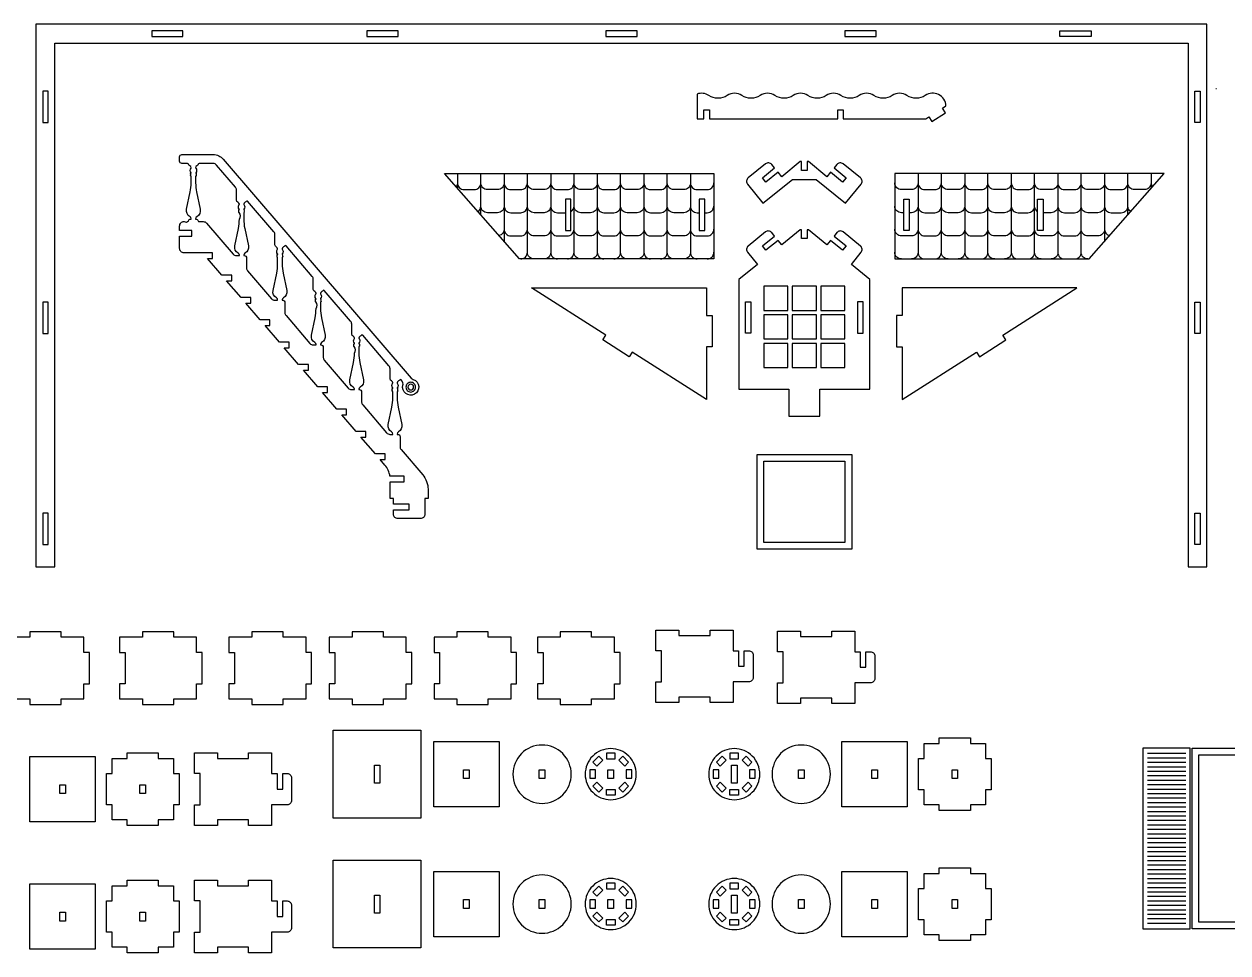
# Model space of a CAD drawing. Extents: x 9461 to 9920, y 969 to 1221.
# Drawn here: x 9580.5 to 9688.3, y 969.5 to 1052.7 of the extents above; entities that cross this region are included whole.
import ezdxf

# ---------------------------------------------------------------- set-up
doc = ezdxf.new("R2010")
doc.units = 0
doc.header["$MEASUREMENT"] = 0
doc.layers.add('LAYER_1', color=18, linetype='CONTINUOUS')

msp = doc.modelspace()

# ---------------------------------------------------------------- linework, layer by layer
at = {"layer": 'LAYER_1'}
for points in [[(9686.45, 1052.66), (9581.55, 1052.66), (9581.55, 1004.06), (9583.25, 1004.06), (9583.25, 1050.96), (9684.75, 1050.96), (9684.75, 1004.06), (9686.45, 1004.06)], [(9591.92, 1051.56), (9594.72, 1051.56), (9594.72, 1052.06), (9591.92, 1052.06)], [(9611.2, 1051.56), (9614, 1051.56), (9614, 1052.06), (9611.2, 1052.06)], [(9632.6, 1051.56), (9635.4, 1051.56), (9635.4, 1052.06), (9632.6, 1052.06)], [(9654, 1051.56), (9656.8, 1051.56), (9656.8, 1052.06), (9654, 1052.06)], [(9676.07, 1051.56), (9673.27, 1051.56), (9673.27, 1052.06), (9676.07, 1052.06)], [(9582.65, 1043.86), (9582.65, 1046.66), (9582.15, 1046.66), (9582.15, 1043.86)], [(9685.35, 1043.86), (9685.35, 1046.66), (9685.85, 1046.66), (9685.85, 1043.86)], [(9624.85, 1031.63), (9618.16, 1039.27), (9642.27, 1039.27), (9642.27, 1031.63)], [(9675.91, 1031.63), (9682.6, 1039.27), (9658.48, 1039.27), (9658.48, 1031.63)], [(9629.47, 1036.98), (9628.97, 1036.98), (9628.97, 1034.18), (9629.47, 1034.18)], [(9641.47, 1036.98), (9640.97, 1036.98), (9640.97, 1034.18), (9641.47, 1034.18)], [(9659.28, 1036.98), (9659.78, 1036.98), (9659.78, 1034.18), (9659.28, 1034.18)], [(9671.28, 1036.98), (9671.78, 1036.98), (9671.78, 1034.18), (9671.28, 1034.18)], [(9642.12, 1023.76), (9641.62, 1023.76), (9641.62, 1019.05), (9634.97, 1023.29), (9634.7, 1022.87), (9632.34, 1024.38), (9632.61, 1024.8), (9625.95, 1029.04), (9641.62, 1029.04), (9641.62, 1026.56), (9642.12, 1026.56)], [(9646.74, 1027.03), (9648.9, 1027.03), (9648.9, 1029.19), (9646.74, 1029.19)], [(9649.3, 1027.03), (9651.46, 1027.03), (9651.46, 1029.19), (9649.3, 1029.19)], [(9651.86, 1027.03), (9654.02, 1027.03), (9654.02, 1029.19), (9651.86, 1029.19)], [(9658.64, 1023.76), (9659.14, 1023.76), (9659.14, 1019.05), (9665.79, 1023.29), (9666.06, 1022.87), (9668.42, 1024.38), (9668.15, 1024.8), (9674.8, 1029.04), (9659.14, 1029.04), (9659.14, 1026.56), (9658.64, 1026.56)], [(9582.65, 1024.96), (9582.65, 1027.76), (9582.15, 1027.76), (9582.15, 1024.96)], [(9645.1, 1027.79), (9645.6, 1027.79), (9645.6, 1024.99), (9645.1, 1024.99)], [(9655.65, 1027.79), (9655.15, 1027.79), (9655.15, 1024.99), (9655.65, 1024.99)], [(9685.35, 1024.96), (9685.35, 1027.76), (9685.85, 1027.76), (9685.85, 1024.96)], [(9646.74, 1024.47), (9648.9, 1024.47), (9648.9, 1026.63), (9646.74, 1026.63)], [(9649.3, 1024.47), (9651.46, 1024.47), (9651.46, 1026.63), (9649.3, 1026.63)], [(9651.86, 1024.47), (9654.02, 1024.47), (9654.02, 1026.63), (9651.86, 1026.63)], [(9646.74, 1021.91), (9648.9, 1021.91), (9648.9, 1024.07), (9646.74, 1024.07)], [(9649.3, 1021.91), (9651.46, 1021.91), (9651.46, 1024.07), (9649.3, 1024.07)], [(9651.86, 1021.91), (9654.02, 1021.91), (9654.02, 1024.07), (9651.86, 1024.07)], [(9646.14, 1014.13), (9654.62, 1014.13), (9654.62, 1005.65), (9646.14, 1005.65)], [(9646.74, 1013.53), (9654.02, 1013.53), (9654.02, 1006.25), (9646.74, 1006.25)], [(9582.65, 1006.06), (9582.65, 1008.86), (9582.15, 1008.86), (9582.15, 1006.06)], [(9685.35, 1006.06), (9685.35, 1008.86), (9685.85, 1008.86), (9685.85, 1006.06)], [(9578.95, 996.4), (9579.45, 996.4), (9579.45, 993.6), (9578.95, 993.6), (9578.95, 992.25), (9581, 992.25), (9581, 991.75), (9583.8, 991.75), (9583.8, 992.25), (9585.85, 992.25), (9585.85, 993.6), (9586.35, 993.6), (9586.35, 996.4), (9585.85, 996.4), (9585.85, 997.76), (9583.8, 997.76), (9583.8, 998.26), (9581, 998.26), (9581, 997.76), (9578.95, 997.76)], [(9589.04, 996.4), (9589.54, 996.4), (9589.54, 993.6), (9589.04, 993.6), (9589.04, 992.25), (9591.09, 992.25), (9591.09, 991.75), (9593.89, 991.75), (9593.89, 992.25), (9595.94, 992.25), (9595.94, 993.6), (9596.44, 993.6), (9596.44, 996.4), (9595.94, 996.4), (9595.94, 997.76), (9593.89, 997.76), (9593.89, 998.26), (9591.09, 998.26), (9591.09, 997.76), (9589.04, 997.76)], [(9598.84, 996.4), (9599.34, 996.4), (9599.34, 993.6), (9598.84, 993.6), (9598.84, 992.25), (9600.89, 992.25), (9600.89, 991.75), (9603.69, 991.75), (9603.69, 992.25), (9605.74, 992.25), (9605.74, 993.6), (9606.24, 993.6), (9606.24, 996.4), (9605.74, 996.4), (9605.74, 997.76), (9603.69, 997.76), (9603.69, 998.26), (9600.89, 998.26), (9600.89, 997.76), (9598.84, 997.76)], [(9607.82, 996.4), (9608.32, 996.4), (9608.32, 993.6), (9607.82, 993.6), (9607.82, 992.25), (9609.87, 992.25), (9609.87, 991.75), (9612.67, 991.75), (9612.67, 992.25), (9614.72, 992.25), (9614.72, 993.6), (9615.22, 993.6), (9615.22, 996.4), (9614.72, 996.4), (9614.72, 997.76), (9612.67, 997.76), (9612.67, 998.26), (9609.87, 998.26), (9609.87, 997.76), (9607.82, 997.76)], [(9617.21, 996.4), (9617.71, 996.4), (9617.71, 993.6), (9617.21, 993.6), (9617.21, 992.25), (9619.26, 992.25), (9619.26, 991.75), (9622.06, 991.75), (9622.06, 992.25), (9624.11, 992.25), (9624.11, 993.6), (9624.61, 993.6), (9624.61, 996.4), (9624.11, 996.4), (9624.11, 997.76), (9622.06, 997.76), (9622.06, 998.26), (9619.26, 998.26), (9619.26, 997.76), (9617.21, 997.76)], [(9626.47, 996.4), (9626.97, 996.4), (9626.97, 993.6), (9626.47, 993.6), (9626.47, 992.25), (9628.52, 992.25), (9628.52, 991.75), (9631.32, 991.75), (9631.32, 992.25), (9633.37, 992.25), (9633.37, 993.6), (9633.87, 993.6), (9633.87, 996.4), (9633.37, 996.4), (9633.37, 997.76), (9631.32, 997.76), (9631.32, 998.26), (9628.52, 998.26), (9628.52, 997.76), (9626.47, 997.76)], [(9608.18, 981.57), (9608.18, 989.43), (9616.04, 989.43), (9616.04, 981.57)], [(9617.18, 982.57), (9617.18, 988.43), (9623.04, 988.43), (9623.04, 982.57)], [(9653.74, 982.57), (9653.74, 988.43), (9659.6, 988.43), (9659.6, 982.57)], [(9665.26, 988.25), (9666.61, 988.25), (9666.61, 986.9), (9667.11, 986.9), (9667.11, 984.1), (9666.61, 984.1), (9666.61, 982.75), (9665.26, 982.75), (9665.26, 982.25), (9662.46, 982.25), (9662.46, 982.75), (9661.1, 982.75), (9661.1, 984.1), (9660.6, 984.1), (9660.6, 986.9), (9661.1, 986.9), (9661.1, 988.25), (9662.46, 988.25), (9662.46, 988.75), (9665.26, 988.75)], [(9581, 981.23), (9581, 987.09), (9586.86, 987.09), (9586.86, 981.23)], [(9592.51, 986.91), (9593.87, 986.91), (9593.87, 985.56), (9594.37, 985.56), (9594.37, 982.76), (9593.87, 982.76), (9593.87, 981.41), (9592.51, 981.41), (9592.51, 980.91), (9589.71, 980.91), (9589.71, 981.41), (9588.36, 981.41), (9588.36, 982.76), (9587.86, 982.76), (9587.86, 985.56), (9588.36, 985.56), (9588.36, 986.91), (9589.71, 986.91), (9589.71, 987.41), (9592.51, 987.41)], [(9632.33, 986.75), (9631.8, 986.22), (9631.44, 986.57), (9631.97, 987.1)], [(9632.67, 986.89), (9633.42, 986.89), (9633.42, 987.39), (9632.67, 987.39)], [(9634.29, 986.22), (9633.76, 986.75), (9634.11, 987.1), (9634.64, 986.57)], [(9643.38, 986.75), (9642.85, 986.22), (9642.5, 986.57), (9643.03, 987.1)], [(9643.72, 986.89), (9644.47, 986.89), (9644.47, 987.39), (9643.72, 987.39)], [(9645.34, 986.22), (9644.81, 986.75), (9645.17, 987.1), (9645.69, 986.57)], [(9684.95, 987.82), (9680.71, 987.82), (9680.71, 971.66), (9684.95, 971.66)], [(9693.59, 987.82), (9693.59, 971.66), (9685.11, 971.66), (9685.11, 987.82)], [(9685.71, 987.22), (9692.99, 987.22), (9692.99, 972.26), (9685.71, 972.26)], [(9611.86, 984.7), (9611.86, 986.3), (9612.36, 986.3), (9612.36, 984.7)], [(9619.86, 985.1), (9619.86, 985.9), (9620.36, 985.9), (9620.36, 985.1)], [(9626.64, 985.1), (9626.64, 985.9), (9627.14, 985.9), (9627.14, 985.1)], [(9631.66, 985.13), (9631.66, 985.88), (9631.16, 985.88), (9631.16, 985.13)], [(9632.79, 985.1), (9632.79, 985.9), (9633.29, 985.9), (9633.29, 985.1)], [(9634.43, 985.88), (9634.43, 985.13), (9634.93, 985.13), (9634.93, 985.88)], [(9642.71, 985.13), (9642.71, 985.88), (9642.21, 985.88), (9642.21, 985.13)], [(9644.35, 986.3), (9644.35, 984.7), (9643.85, 984.7), (9643.85, 986.3)], [(9645.48, 985.88), (9645.48, 985.13), (9645.98, 985.13), (9645.98, 985.88)], [(9649.85, 985.1), (9649.85, 985.9), (9650.35, 985.9), (9650.35, 985.1)], [(9656.42, 985.1), (9656.42, 985.9), (9656.92, 985.9), (9656.92, 985.1)], [(9663.61, 985.1), (9663.61, 985.9), (9664.11, 985.9), (9664.11, 985.1)], [(9632.33, 984.26), (9631.8, 984.79), (9631.44, 984.43), (9631.97, 983.9)], [(9634.29, 984.79), (9633.76, 984.26), (9634.11, 983.9), (9634.64, 984.43)], [(9643.38, 984.26), (9642.85, 984.79), (9642.5, 984.43), (9643.03, 983.9)], [(9645.34, 984.79), (9644.81, 984.26), (9645.17, 983.9), (9645.69, 984.43)], [(9583.68, 983.76), (9583.68, 984.56), (9584.18, 984.56), (9584.18, 983.76)], [(9590.86, 983.76), (9590.86, 984.56), (9591.36, 984.56), (9591.36, 983.76)], [(9632.67, 984.12), (9633.42, 984.12), (9633.42, 983.62), (9632.67, 983.62)], [(9643.72, 984.12), (9644.47, 984.12), (9644.47, 983.62), (9643.72, 983.62)], [(9608.18, 969.94), (9608.18, 977.8), (9616.04, 977.8), (9616.04, 969.94)], [(9665.26, 976.62), (9666.61, 976.62), (9666.61, 975.27), (9667.11, 975.27), (9667.11, 972.47), (9666.61, 972.47), (9666.61, 971.12), (9665.26, 971.12), (9665.26, 970.62), (9662.46, 970.62), (9662.46, 971.12), (9661.1, 971.12), (9661.1, 972.47), (9660.6, 972.47), (9660.6, 975.27), (9661.1, 975.27), (9661.1, 976.62), (9662.46, 976.62), (9662.46, 977.12), (9665.26, 977.12)], [(9592.51, 975.5), (9593.87, 975.5), (9593.87, 974.15), (9594.37, 974.15), (9594.37, 971.35), (9593.87, 971.35), (9593.87, 970), (9592.51, 970), (9592.51, 969.5), (9589.71, 969.5), (9589.71, 970), (9588.36, 970), (9588.36, 971.35), (9587.86, 971.35), (9587.86, 974.15), (9588.36, 974.15), (9588.36, 975.5), (9589.71, 975.5), (9589.71, 976), (9592.51, 976)], [(9617.18, 970.94), (9617.18, 976.8), (9623.04, 976.8), (9623.04, 970.94)], [(9653.74, 970.94), (9653.74, 976.8), (9659.6, 976.8), (9659.6, 970.94)], [(9581, 969.82), (9581, 975.68), (9586.86, 975.68), (9586.86, 969.82)], [(9632.33, 975.11), (9631.8, 974.58), (9631.44, 974.94), (9631.97, 975.47)], [(9632.67, 975.25), (9633.42, 975.25), (9633.42, 975.75), (9632.67, 975.75)], [(9634.29, 974.58), (9633.76, 975.11), (9634.11, 975.47), (9634.64, 974.94)], [(9643.38, 975.11), (9642.85, 974.58), (9642.5, 974.94), (9643.03, 975.47)], [(9643.72, 975.25), (9644.47, 975.25), (9644.47, 975.75), (9643.72, 975.75)], [(9645.34, 974.58), (9644.81, 975.11), (9645.17, 975.47), (9645.69, 974.94)], [(9611.86, 973.07), (9611.86, 974.67), (9612.36, 974.67), (9612.36, 973.07)], [(9619.86, 973.47), (9619.86, 974.27), (9620.36, 974.27), (9620.36, 973.47)], [(9626.64, 973.47), (9626.64, 974.27), (9627.14, 974.27), (9627.14, 973.47)], [(9631.66, 973.49), (9631.66, 974.24), (9631.16, 974.24), (9631.16, 973.49)], [(9632.79, 973.47), (9632.79, 974.27), (9633.29, 974.27), (9633.29, 973.47)], [(9634.43, 974.24), (9634.43, 973.49), (9634.93, 973.49), (9634.93, 974.24)], [(9642.71, 973.49), (9642.71, 974.24), (9642.21, 974.24), (9642.21, 973.49)], [(9644.35, 974.67), (9644.35, 973.07), (9643.85, 973.07), (9643.85, 974.67)], [(9645.48, 974.24), (9645.48, 973.49), (9645.98, 973.49), (9645.98, 974.24)], [(9649.85, 973.47), (9649.85, 974.27), (9650.35, 974.27), (9650.35, 973.47)], [(9656.42, 973.47), (9656.42, 974.27), (9656.92, 974.27), (9656.92, 973.47)], [(9663.61, 973.47), (9663.61, 974.27), (9664.11, 974.27), (9664.11, 973.47)], [(9583.68, 972.35), (9583.68, 973.15), (9584.18, 973.15), (9584.18, 972.35)], [(9590.86, 972.35), (9590.86, 973.15), (9591.36, 973.15), (9591.36, 972.35)], [(9632.33, 972.62), (9631.8, 973.15), (9631.44, 972.8), (9631.97, 972.27)], [(9634.29, 973.15), (9633.76, 972.62), (9634.11, 972.27), (9634.64, 972.8)], [(9643.38, 972.62), (9642.85, 973.15), (9642.5, 972.8), (9643.03, 972.27)], [(9645.34, 973.15), (9644.81, 972.62), (9645.17, 972.27), (9645.69, 972.8)], [(9632.67, 972.48), (9633.42, 972.48), (9633.42, 971.98), (9632.67, 971.98)], [(9643.72, 972.48), (9644.47, 972.48), (9644.47, 971.98), (9643.72, 971.98)]]:
    msp.add_lwpolyline(points, close=True, dxfattribs=at)
for points in [[(9653.37, 1044.19), (9653.37, 1044.99), (9653.87, 1044.99), (9653.87, 1044.19), (9661.26, 1044.19), (9661.52, 1044.35), (9661.79, 1043.93), (9663.02, 1044.72), (9662.76, 1045.14), (9663.07, 1045.34, 0.579603), (9661.21, 1046.27, -0.300981), (9659.57, 1046.27, 0.300981), (9658.25, 1046.27, -0.300981), (9656.62, 1046.27, 0.300981), (9655.29, 1046.27, -0.300981), (9653.66, 1046.27, 0.300981), (9652.34, 1046.27, -0.300981), (9650.7, 1046.27, 0.300981), (9649.38, 1046.27, -0.300981), (9647.75, 1046.27, 0.300981), (9646.42, 1046.27, -0.300981), (9644.79, 1046.27, 0.300981), (9643.47, 1046.27, -0.300981), (9641.83, 1046.27, 0.236244), (9640.77, 1046.4), (9640.77, 1044.19), (9641.37, 1044.19), (9641.37, 1044.99), (9641.87, 1044.99), (9641.87, 1044.19)], [(9613.29, 1011.68), (9614.54, 1011.68), (9614.54, 1012.18), (9613.26, 1012.18, 0.140614), (9612.8, 1013.18), (9612.38, 1013.68), (9612.82, 1013.68), (9612.82, 1014.18), (9611.95, 1014.18), (9610.66, 1015.68), (9611.1, 1015.68), (9611.1, 1016.18), (9610.23, 1016.18), (9608.94, 1017.68), (9609.38, 1017.68), (9609.38, 1018.18), (9608.51, 1018.18), (9607.22, 1019.68), (9607.67, 1019.68), (9607.67, 1020.18), (9606.79, 1020.18), (9605.5, 1021.68), (9605.95, 1021.68), (9605.95, 1022.18), (9605.07, 1022.18), (9603.79, 1023.68), (9604.23, 1023.68), (9604.23, 1024.18), (9603.36, 1024.18), (9602.07, 1025.68), (9602.51, 1025.68), (9602.51, 1026.18), (9601.64, 1026.18), (9600.35, 1027.68), (9600.79, 1027.68), (9600.79, 1028.18), (9599.92, 1028.18), (9598.63, 1029.68), (9599.08, 1029.68), (9599.08, 1030.18), (9598.2, 1030.18), (9596.91, 1031.68), (9597.36, 1031.68), (9597.36, 1032.18), (9594.82, 1032.18, -0.414214), (9594.42, 1032.58), (9594.42, 1033.68), (9595.5, 1033.68), (9595.5, 1034.18), (9594.42, 1034.18), (9594.42, 1034.58, -0.414214), (9594.82, 1034.98, 0.352171), (9595.21, 1035.04, -0.352171), (9595.4, 1035.2), (9595.45, 1035.2), (9595.45, 1035.23, 0.272519), (9595.35, 1035.41, -0.328849), (9595.04, 1036.08), (9595.37, 1037.63, 0.051698), (9595.45, 1038.46), (9595.45, 1039.03, 0.366837), (9595.43, 1039.05, -0.600564), (9595.41, 1039.12, 0.39765), (9595.41, 1039.15, -0.39765), (9595.41, 1039.21, 0.39765), (9595.41, 1039.24, -0.594353), (9595.43, 1039.31, 0.584261), (9595.44, 1039.34, -0.375636), (9595.44, 1039.77, 0.187098), (9595.45, 1039.79, 0.294683), (9595.33, 1039.97, -0.244569), (9595.21, 1040.11, 0.352171), (9595.13, 1040.18), (9594.62, 1040.18, -0.414214), (9594.42, 1040.38), (9594.42, 1040.78, -0.414214), (9594.62, 1040.98), (9597.42, 1040.98, -0.21865), (9598.33, 1040.56), (9615.17, 1020.96, 0.134714), (9615.35, 1020.84, -0.655406), (9615.46, 1019.52, -0.655406), (9614.42, 1020.34, 0.245805), (9614.34, 1020.7), (9614.26, 1020.8, 0.507332), (9614.13, 1020.79, -0.156752), (9614.03, 1020.71, 0.294683), (9613.91, 1020.53, 0.187098), (9613.92, 1020.5, -0.375636), (9613.92, 1020.08, 0.584261), (9613.93, 1020.04, -0.594353), (9613.95, 1019.97, 0.39765), (9613.95, 1019.94, -0.39765), (9613.95, 1019.88, 0.39765), (9613.95, 1019.86, -0.600564), (9613.93, 1019.78, 0.366837), (9613.91, 1019.76), (9613.91, 1019.19, 0.051698), (9614, 1018.37), (9614.32, 1016.81, -0.328849), (9614.01, 1016.14, 0.272519), (9613.91, 1015.96), (9613.91, 1015.93), (9613.96, 1015.93, -0.414214), (9614.16, 1015.73), (9614.16, 1014.82, 0.179323), (9614.25, 1014.56), (9616.19, 1012.31, -0.179323), (9616.67, 1011.01), (9616.67, 1010.18), (9616.38, 1010.18), (9616.38, 1008.78, -0.414214), (9615.98, 1008.38), (9613.98, 1008.38, -0.414214), (9613.58, 1008.78), (9613.58, 1009.18), (9614.98, 1009.18), (9614.98, 1009.68), (9613.58, 1009.68), (9613.58, 1010.18), (9613.29, 1010.18)], [(9596.09, 1040.12, -0.251154), (9595.97, 1039.97, 0.294683), (9595.85, 1039.79, 0.187098), (9595.86, 1039.77, -0.375636), (9595.86, 1039.34, 0.584261), (9595.87, 1039.31, -0.594353), (9595.89, 1039.24, 0.39765), (9595.89, 1039.21, -0.39765), (9595.89, 1039.15, 0.39765), (9595.89, 1039.12, -0.600564), (9595.87, 1039.05, 0.366837), (9595.85, 1039.03), (9595.85, 1038.46, 0.051698), (9595.94, 1037.63), (9596.26, 1036.08, -0.328849), (9595.95, 1035.41, 0.272519), (9595.85, 1035.23), (9595.85, 1035.2, -0.352171), (9596.09, 1035.04, 0.352171), (9596.17, 1034.98), (9596.53, 1034.98, -0.21865), (9596.83, 1034.84), (9599.21, 1032.07, 0.21865), (9599.51, 1031.93), (9599.77, 1031.93), (9599.77, 1031.96, 0.272519), (9599.66, 1032.14, -0.328849), (9599.36, 1032.81), (9599.68, 1034.37, 0.051698), (9599.77, 1035.19, 0.366837), (9599.75, 1035.78, -0.600564), (9599.72, 1035.86, 0.39765), (9599.72, 1035.88, -0.39765), (9599.72, 1035.94, 0.39765), (9599.72, 1035.97, -0.594353), (9599.75, 1036.04, 0.584261), (9599.76, 1036.08, -0.375636), (9599.76, 1036.5, 0.187098), (9599.77, 1036.53, 0.294683), (9599.64, 1036.71, -0.302722), (9599.52, 1036.89), (9599.52, 1037.8, 0.179323), (9599.42, 1038.06), (9597.73, 1040.04, 0.21865), (9597.42, 1040.18), (9596.17, 1040.18, 0.352171)], [(9650.63, 1040.35), (9650.63, 1039.55), (9650.13, 1039.55), (9650.13, 1040.35), (9650.01, 1040.35), (9648.35, 1039), (9648.03, 1039.39), (9646.94, 1038.51), (9646.63, 1038.9), (9647.72, 1039.78), (9647.46, 1040.09, 0.414214), (9646.9, 1040.15), (9645.35, 1038.89, 0.414214), (9645.29, 1038.32), (9646.67, 1036.62), (9649.31, 1038.75), (9651.45, 1038.75), (9654.08, 1036.62), (9655.47, 1038.32, 0.414214), (9655.41, 1038.89), (9653.85, 1040.15, 0.414214), (9653.29, 1040.09), (9653.04, 1039.78), (9654.13, 1038.9), (9653.81, 1038.51), (9652.72, 1039.39), (9652.41, 1039), (9650.74, 1040.35)], [(9603.19, 1031.78, -0.600564), (9603.16, 1031.86, 0.39765), (9603.16, 1031.88, -0.39765), (9603.16, 1031.94, 0.39765), (9603.16, 1031.97, -0.594353), (9603.19, 1032.04, 0.584261), (9603.2, 1032.08, -0.375636), (9603.19, 1032.5, 0.187098), (9603.2, 1032.53, 0.294683), (9603.08, 1032.71, -0.302722), (9602.96, 1032.89), (9602.96, 1033.8, 0.179323), (9602.86, 1034.06), (9600.51, 1036.8, 0.507332), (9600.38, 1036.79, -0.156752), (9600.29, 1036.71, 0.294683), (9600.17, 1036.53, 0.187098), (9600.18, 1036.5, -0.375636), (9600.17, 1036.08, 0.584261), (9600.18, 1036.04, -0.594353), (9600.21, 1035.97, 0.39765), (9600.21, 1035.94, -0.39765), (9600.21, 1035.88, 0.39765), (9600.21, 1035.86, -0.600564), (9600.18, 1035.78, 0.366837), (9600.17, 1035.76), (9600.17, 1035.19, 0.051698), (9600.25, 1034.37), (9600.58, 1032.81, -0.328849), (9600.27, 1032.14, 0.272519), (9600.17, 1031.96), (9600.17, 1031.93), (9600.21, 1031.93, -0.414214), (9600.41, 1031.73), (9600.41, 1030.82, 0.179323), (9600.51, 1030.56), (9602.65, 1028.07, 0.21865), (9602.95, 1027.93), (9603.2, 1027.93), (9603.2, 1027.96, 0.272519), (9603.1, 1028.14, -0.328849), (9602.79, 1028.81), (9603.12, 1030.37, 0.051698), (9603.2, 1031.19), (9603.2, 1031.76, 0.366837)], [(9651.78, 1017.56), (9651.78, 1019.96), (9656.25, 1019.96), (9656.25, 1029.79), (9654.59, 1031.14), (9655.47, 1032.23, 0.414214), (9655.41, 1032.79), (9653.85, 1034.05, 0.414214), (9653.29, 1033.99), (9653.04, 1033.68), (9654.13, 1032.8), (9653.81, 1032.41), (9652.72, 1033.29), (9652.41, 1032.9), (9650.74, 1034.25), (9650.63, 1034.25), (9650.63, 1033.45), (9650.13, 1033.45), (9650.13, 1034.25), (9650.01, 1034.25), (9648.35, 1032.9), (9648.03, 1033.29), (9646.94, 1032.41), (9646.63, 1032.8), (9647.72, 1033.68), (9647.46, 1033.99, 0.414214), (9646.9, 1034.05), (9645.35, 1032.79, 0.414214), (9645.29, 1032.23), (9646.17, 1031.14), (9644.5, 1029.79), (9644.5, 1019.96), (9648.98, 1019.96), (9648.98, 1017.56)], [(9606.55, 1026.37, 0.051698), (9606.64, 1027.19, 0.366837), (9606.62, 1027.78, -0.600564), (9606.6, 1027.86, 0.39765), (9606.6, 1027.88, -0.39765), (9606.6, 1027.94, 0.39765), (9606.6, 1027.97, -0.594353), (9606.62, 1028.04, 0.584261), (9606.63, 1028.08, -0.375636), (9606.63, 1028.5, 0.187098), (9606.64, 1028.53, 0.294683), (9606.52, 1028.71, -0.302722), (9606.39, 1028.89), (9606.39, 1029.8, 0.179323), (9606.3, 1030.06), (9603.95, 1032.8, 0.507332), (9603.82, 1032.79, -0.156752), (9603.73, 1032.71, 0.294683), (9603.6, 1032.53, 0.187098), (9603.61, 1032.5, -0.375636), (9603.61, 1032.08, 0.584261), (9603.62, 1032.04, -0.594353), (9603.64, 1031.97, 0.39765), (9603.64, 1031.94, -0.39765), (9603.64, 1031.88, 0.39765), (9603.64, 1031.86, -0.600564), (9603.62, 1031.78, 0.366837), (9603.6, 1031.76), (9603.6, 1031.19, 0.051698), (9603.69, 1030.37), (9604.01, 1028.81, -0.328849), (9603.71, 1028.14, 0.272519), (9603.6, 1027.96), (9603.6, 1027.93), (9603.65, 1027.93, -0.414214), (9603.85, 1027.73), (9603.85, 1026.82, 0.179323), (9603.95, 1026.56), (9606.08, 1024.07, 0.21865), (9606.39, 1023.93), (9606.64, 1023.93), (9606.64, 1023.96, 0.272519), (9606.54, 1024.14, -0.328849), (9606.23, 1024.81)], [(9610.08, 1023.19, 0.366837), (9610.06, 1023.78, -0.600564), (9610.03, 1023.86, 0.39765), (9610.03, 1023.88, -0.39765), (9610.03, 1023.94, 0.39765), (9610.03, 1023.97, -0.594353), (9610.06, 1024.04, 0.584261), (9610.07, 1024.08, -0.375636), (9610.07, 1024.5, 0.187098), (9610.08, 1024.53, 0.294683), (9609.95, 1024.71, -0.302722), (9609.83, 1024.89), (9609.83, 1025.8, 0.179323), (9609.73, 1026.06), (9607.38, 1028.8, 0.507332), (9607.26, 1028.79, -0.156752), (9607.16, 1028.71, 0.294683), (9607.04, 1028.53, 0.187098), (9607.05, 1028.5, -0.375636), (9607.05, 1028.08, 0.584261), (9607.06, 1028.04, -0.594353), (9607.08, 1027.97, 0.39765), (9607.08, 1027.94, -0.39765), (9607.08, 1027.88, 0.39765), (9607.08, 1027.86, -0.600564), (9607.06, 1027.78, 0.366837), (9607.04, 1027.76), (9607.04, 1027.19, 0.051698), (9607.12, 1026.37), (9607.45, 1024.81, -0.328849), (9607.14, 1024.14, 0.272519), (9607.04, 1023.96), (9607.04, 1023.93), (9607.09, 1023.93, -0.414214), (9607.29, 1023.73), (9607.29, 1022.82, 0.179323), (9607.38, 1022.56), (9609.52, 1020.07, 0.21865), (9609.82, 1019.93), (9610.08, 1019.93), (9610.08, 1019.96, 0.272519), (9609.97, 1020.14, -0.328849), (9609.66, 1020.81), (9609.99, 1022.37, 0.051698)], [(9613.51, 1019.76, 0.366837), (9613.49, 1019.78, -0.600564), (9613.47, 1019.86, 0.39765), (9613.47, 1019.88, -0.39765), (9613.47, 1019.94, 0.39765), (9613.47, 1019.97, -0.594353), (9613.49, 1020.04, 0.584261), (9613.51, 1020.08, -0.375636), (9613.5, 1020.5, 0.187098), (9613.51, 1020.53, 0.294683), (9613.39, 1020.71, -0.302722), (9613.27, 1020.89), (9613.27, 1021.8, 0.179323), (9613.17, 1022.06), (9610.82, 1024.8, 0.507332), (9610.69, 1024.79, -0.156752), (9610.6, 1024.71, 0.294683), (9610.48, 1024.53, 0.187098), (9610.49, 1024.5, -0.375636), (9610.48, 1024.08, 0.584261), (9610.49, 1024.04, -0.594353), (9610.52, 1023.97, 0.39765), (9610.52, 1023.94, -0.39765), (9610.52, 1023.88, 0.39765), (9610.52, 1023.86, -0.600564), (9610.49, 1023.78, 0.366837), (9610.48, 1023.76), (9610.48, 1023.19, 0.051698), (9610.56, 1022.37), (9610.89, 1020.81, -0.328849), (9610.58, 1020.14, 0.272519), (9610.48, 1019.96), (9610.48, 1019.93), (9610.52, 1019.93, -0.414214), (9610.72, 1019.73), (9610.72, 1018.82, 0.179323), (9610.82, 1018.56), (9612.96, 1016.07, 0.21865), (9613.26, 1015.93), (9613.51, 1015.93), (9613.51, 1015.96, 0.272519), (9613.41, 1016.14, -0.328849), (9613.1, 1016.81), (9613.43, 1018.37, 0.051698), (9613.51, 1019.19)], [(9615.12, 1020.59, 0.414214), (9614.69, 1020.16, 0.414214), (9615.12, 1019.72, 0.414214), (9615.55, 1020.16, 0.414214)], [(9615.12, 1020.42, 0.414214), (9614.86, 1020.16, 0.414214), (9615.12, 1019.9, 0.414214), (9615.38, 1020.16, 0.414214)], [(9644.49, 996.56), (9644.49, 995.16), (9644.99, 995.16), (9644.99, 996.56), (9645.39, 996.56, -0.414214), (9645.79, 996.16), (9645.79, 994.16, -0.414214), (9645.39, 993.76), (9643.99, 993.76), (9643.99, 991.91), (9641.94, 991.91), (9641.94, 992.41), (9639.14, 992.41), (9639.14, 991.91), (9637.09, 991.91), (9637.09, 993.76), (9637.59, 993.76), (9637.59, 996.56), (9637.09, 996.56), (9637.09, 998.41), (9639.14, 998.41), (9639.14, 997.91), (9641.94, 997.91), (9641.94, 998.41), (9643.99, 998.41), (9643.99, 996.56)], [(9655.39, 996.47), (9655.39, 995.07), (9655.89, 995.07), (9655.89, 996.47), (9656.29, 996.47, -0.414214), (9656.69, 996.07), (9656.69, 994.07, -0.414214), (9656.29, 993.67), (9654.89, 993.67), (9654.89, 991.82), (9652.84, 991.82), (9652.84, 992.32), (9650.04, 992.32), (9650.04, 991.82), (9647.99, 991.82), (9647.99, 993.67), (9648.49, 993.67), (9648.49, 996.47), (9647.99, 996.47), (9647.99, 998.32), (9650.04, 998.32), (9650.04, 997.82), (9652.84, 997.82), (9652.84, 998.32), (9654.89, 998.32), (9654.89, 996.47)], [(9626.89, 988.11, 0.414214), (9624.28, 985.5, 0.414214), (9626.89, 982.89, 0.414214), (9629.5, 985.5, 0.414214)], [(9650.1, 988.11, 0.414214), (9647.49, 985.5, 0.414214), (9650.1, 982.89, 0.414214), (9652.71, 985.5, 0.414214)], [(9603.15, 985.56), (9603.15, 984.16), (9603.65, 984.16), (9603.65, 985.56), (9604.05, 985.56, -0.414214), (9604.45, 985.16), (9604.45, 983.16, -0.414214), (9604.05, 982.76), (9602.65, 982.76), (9602.65, 980.91), (9600.6, 980.91), (9600.6, 981.41), (9597.8, 981.41), (9597.8, 980.91), (9595.75, 980.91), (9595.75, 982.76), (9596.25, 982.76), (9596.25, 985.56), (9595.75, 985.56), (9595.75, 987.41), (9597.8, 987.41), (9597.8, 986.91), (9600.6, 986.91), (9600.6, 987.41), (9602.65, 987.41), (9602.65, 985.56)], [(9633.04, 987.79, 0.414214), (9630.75, 985.5, 0.414214), (9633.04, 983.21, 0.414214), (9635.33, 985.5, 0.414214)], [(9644.1, 987.79, 0.414214), (9641.81, 985.5, 0.414214), (9644.1, 983.21, 0.414214), (9646.39, 985.5, 0.414214)], [(9603.15, 974.15), (9603.15, 972.75), (9603.65, 972.75), (9603.65, 974.15), (9604.05, 974.15, -0.414214), (9604.45, 973.75), (9604.45, 971.75, -0.414214), (9604.05, 971.35), (9602.65, 971.35), (9602.65, 969.5), (9600.6, 969.5), (9600.6, 970), (9597.8, 970), (9597.8, 969.5), (9595.75, 969.5), (9595.75, 971.35), (9596.25, 971.35), (9596.25, 974.15), (9595.75, 974.15), (9595.75, 976), (9597.8, 976), (9597.8, 975.5), (9600.6, 975.5), (9600.6, 976), (9602.65, 976), (9602.65, 974.15)], [(9626.89, 976.48, 0.414214), (9624.28, 973.87, 0.414214), (9626.89, 971.26, 0.414214), (9629.5, 973.87, 0.414214)], [(9633.04, 976.16, 0.414214), (9630.75, 973.87, 0.414214), (9633.04, 971.58, 0.414214), (9635.33, 973.87, 0.414214)], [(9644.1, 976.16, 0.414214), (9641.81, 973.87, 0.414214), (9644.1, 971.58, 0.414214), (9646.39, 973.87, 0.414214)], [(9650.1, 976.48, 0.414214), (9647.49, 973.87, 0.414214), (9650.1, 971.26, 0.414214), (9652.71, 973.87, 0.414214)]]:
    msp.add_lwpolyline(points, format="xyb", close=True, dxfattribs=at)
for points in [[(9687.25, 1046.89), (9687.29, 1046.89)], [(9619.31, 1039.27), (9619.31, 1037.95)], [(9621.4, 1035.57), (9621.4, 1039.27)], [(9623.49, 1039.27), (9623.49, 1033.18)], [(9677.27, 1039.27), (9677.27, 1033.18)], [(9679.36, 1035.57), (9679.36, 1039.27)], [(9681.44, 1039.27), (9681.44, 1037.95)], [(9684.55, 987.34), (9681.11, 987.34)], [(9684.55, 986.94), (9681.11, 986.94)], [(9684.55, 986.54), (9681.11, 986.54)], [(9684.55, 986.14), (9681.11, 986.14)], [(9684.55, 985.74), (9681.11, 985.74)], [(9684.55, 985.34), (9681.11, 985.34)], [(9684.55, 984.94), (9681.11, 984.94)], [(9684.55, 984.54), (9681.11, 984.54)], [(9684.55, 984.14), (9681.11, 984.14)], [(9684.55, 983.74), (9681.11, 983.74)], [(9684.55, 983.34), (9681.11, 983.34)], [(9684.55, 982.94), (9681.11, 982.94)], [(9684.55, 982.54), (9681.11, 982.54)], [(9684.55, 982.14), (9681.11, 982.14)], [(9684.55, 981.74), (9681.11, 981.74)], [(9684.55, 981.34), (9681.11, 981.34)], [(9684.55, 980.94), (9681.11, 980.94)], [(9684.55, 980.54), (9681.11, 980.54)], [(9684.55, 980.14), (9681.11, 980.14)], [(9684.55, 979.74), (9681.11, 979.74)], [(9684.55, 979.34), (9681.11, 979.34)], [(9684.55, 978.94), (9681.11, 978.94)], [(9684.55, 978.54), (9681.11, 978.54)], [(9684.55, 978.14), (9681.11, 978.14)], [(9684.55, 977.74), (9681.11, 977.74)], [(9684.55, 977.34), (9681.11, 977.34)], [(9684.55, 976.94), (9681.11, 976.94)], [(9684.55, 976.54), (9681.11, 976.54)], [(9684.55, 976.14), (9681.11, 976.14)], [(9684.55, 975.74), (9681.11, 975.74)], [(9684.55, 975.34), (9681.11, 975.34)], [(9684.55, 974.94), (9681.11, 974.94)], [(9684.55, 974.54), (9681.11, 974.54)], [(9684.55, 974.14), (9681.11, 974.14)], [(9684.55, 973.74), (9681.11, 973.74)], [(9684.55, 973.34), (9681.11, 973.34)], [(9684.55, 972.94), (9681.11, 972.94)], [(9684.55, 972.54), (9681.11, 972.54)], [(9684.55, 972.14), (9681.11, 972.14)]]:
    msp.add_lwpolyline(points, dxfattribs=at)
for points in [[(9624.97, 1031.63, 0.414214), (9625.57, 1032.23), (9625.57, 1039.27)], [(9627.66, 1039.27), (9627.66, 1032.23, -0.414214), (9627.06, 1031.63)], [(9630.35, 1031.63, -0.414214), (9629.75, 1032.23), (9629.75, 1039.27)], [(9631.83, 1039.27), (9631.83, 1032.23, -0.414214), (9631.23, 1031.63)], [(9633.32, 1031.63, 0.414214), (9633.92, 1032.23), (9633.92, 1039.27)], [(9636.01, 1039.27), (9636.01, 1032.23, -0.414214), (9635.41, 1031.63)], [(9637.5, 1031.63, 0.414214), (9638.1, 1032.23), (9638.1, 1039.27)], [(9640.18, 1039.27), (9640.18, 1032.23, 0.414214), (9640.78, 1031.63)], [(9660.57, 1039.27), (9660.57, 1032.23, -0.414214), (9659.97, 1031.63)], [(9662.06, 1031.63, 0.414214), (9662.66, 1032.23), (9662.66, 1039.27)], [(9664.75, 1039.27), (9664.75, 1032.23, -0.414214), (9664.15, 1031.63)], [(9667.43, 1031.63, -0.414214), (9666.83, 1032.23), (9666.83, 1039.27)], [(9668.92, 1039.27), (9668.92, 1032.23, 0.414214), (9669.52, 1031.63)], [(9671.61, 1031.63, -0.414214), (9671.01, 1032.23), (9671.01, 1039.27)], [(9673.09, 1039.27), (9673.09, 1032.23, 0.414214), (9673.69, 1031.63)], [(9675.78, 1031.63, -0.414214), (9675.18, 1032.23), (9675.18, 1039.27)], [(9619.31, 1038.44, -0.159509), (9619.2, 1038.09)], [(9619.31, 1038.44, 0.414214), (9619.91, 1037.84), (9620.8, 1037.84, 0.414214), (9621.4, 1038.44)], [(9623.49, 1038.44, -0.414214), (9622.89, 1037.84), (9622, 1037.84, -0.414214), (9621.4, 1038.44)], [(9623.49, 1038.44, 0.414214), (9624.09, 1037.84), (9624.97, 1037.84, 0.414214), (9625.57, 1038.44)], [(9627.66, 1038.44, -0.414214), (9627.06, 1037.84), (9626.17, 1037.84, -0.414214), (9625.57, 1038.44)], [(9627.66, 1038.44, 0.414214), (9628.26, 1037.84), (9629.15, 1037.84, 0.414214), (9629.75, 1038.44)], [(9631.83, 1038.44, -0.414214), (9631.23, 1037.84), (9630.35, 1037.84, -0.414214), (9629.75, 1038.44)], [(9631.83, 1038.44, 0.414214), (9632.43, 1037.84), (9633.32, 1037.84, 0.414214), (9633.92, 1038.44)], [(9636.01, 1038.44, -0.414214), (9635.41, 1037.84), (9634.52, 1037.84, -0.414214), (9633.92, 1038.44)], [(9636.01, 1038.44, 0.414214), (9636.61, 1037.84), (9637.5, 1037.84, 0.414214), (9638.1, 1038.44)], [(9640.18, 1038.44, -0.414214), (9639.58, 1037.84), (9638.7, 1037.84, -0.414214), (9638.1, 1038.44)], [(9640.18, 1038.44, 0.414214), (9640.78, 1037.84), (9641.67, 1037.84, 0.414214), (9642.27, 1038.44)], [(9660.57, 1038.44, -0.414214), (9659.97, 1037.84), (9659.08, 1037.84, -0.414214), (9658.48, 1038.44)], [(9660.57, 1038.44, 0.414214), (9661.17, 1037.84), (9662.06, 1037.84, 0.414214), (9662.66, 1038.44)], [(9664.75, 1038.44, -0.414214), (9664.15, 1037.84), (9663.26, 1037.84, -0.414214), (9662.66, 1038.44)], [(9664.75, 1038.44, 0.414214), (9665.35, 1037.84), (9666.23, 1037.84, 0.414214), (9666.83, 1038.44)], [(9668.92, 1038.44, -0.414214), (9668.32, 1037.84), (9667.43, 1037.84, -0.414214), (9666.83, 1038.44)], [(9668.92, 1038.44, 0.414214), (9669.52, 1037.84), (9670.41, 1037.84, 0.414214), (9671.01, 1038.44)], [(9673.09, 1038.44, -0.414214), (9672.49, 1037.84), (9671.61, 1037.84, -0.414214), (9671.01, 1038.44)], [(9673.09, 1038.44, 0.414214), (9673.69, 1037.84), (9674.58, 1037.84, 0.414214), (9675.18, 1038.44)], [(9677.27, 1038.44, -0.414214), (9676.67, 1037.84), (9675.78, 1037.84, -0.414214), (9675.18, 1038.44)], [(9677.27, 1038.44, 0.414214), (9677.87, 1037.84), (9678.76, 1037.84, 0.414214), (9679.36, 1038.44)], [(9681.44, 1038.44, -0.414214), (9680.84, 1037.84), (9679.96, 1037.84, -0.414214), (9679.36, 1038.44)], [(9681.44, 1038.44, 0.159509), (9681.56, 1038.09)], [(9621.13, 1035.87, 0.249891), (9621.4, 1036.37)], [(9623.49, 1036.37, -0.414214), (9622.89, 1035.77), (9622, 1035.77, -0.414214), (9621.4, 1036.37)], [(9623.49, 1036.37, 0.414214), (9624.09, 1035.77), (9624.97, 1035.77, 0.414214), (9625.57, 1036.37)], [(9627.66, 1036.37, -0.414214), (9627.06, 1035.77), (9626.17, 1035.77, -0.414214), (9625.57, 1036.37)], [(9627.66, 1036.37, 0.414214), (9628.26, 1035.77), (9628.97, 1035.77)], [(9629.47, 1035.86, 0.255564), (9629.75, 1036.37)], [(9631.83, 1036.37, -0.414214), (9631.23, 1035.77), (9630.35, 1035.77, -0.414214), (9629.75, 1036.37)], [(9631.83, 1036.37, 0.414214), (9632.43, 1035.77), (9633.32, 1035.77, 0.414214), (9633.92, 1036.37)], [(9636.01, 1036.37, -0.414214), (9635.41, 1035.77), (9634.52, 1035.77, -0.414214), (9633.92, 1036.37)], [(9636.01, 1036.37, 0.414214), (9636.61, 1035.77), (9637.5, 1035.77, 0.414214), (9638.1, 1036.37)], [(9640.18, 1036.37, -0.414214), (9639.58, 1035.77), (9638.7, 1035.77, -0.414214), (9638.1, 1036.37)], [(9640.18, 1036.37, 0.414214), (9640.78, 1035.77), (9640.97, 1035.77)], [(9641.47, 1035.77), (9641.67, 1035.77, 0.414214), (9642.27, 1036.37)], [(9659.28, 1035.77), (9659.08, 1035.77, -0.414214), (9658.48, 1036.37)], [(9660.57, 1036.37, -0.414214), (9659.97, 1035.77), (9659.78, 1035.77)], [(9660.57, 1036.37, 0.414214), (9661.17, 1035.77), (9662.06, 1035.77, 0.414214), (9662.66, 1036.37)], [(9664.75, 1036.37, -0.414214), (9664.15, 1035.77), (9663.26, 1035.77, -0.414214), (9662.66, 1036.37)], [(9664.75, 1036.37, 0.414214), (9665.35, 1035.77), (9666.23, 1035.77, 0.414214), (9666.83, 1036.37)], [(9668.92, 1036.37, -0.414214), (9668.32, 1035.77), (9667.43, 1035.77, -0.414214), (9666.83, 1036.37)], [(9668.92, 1036.37, 0.414214), (9669.52, 1035.77), (9670.41, 1035.77, 0.414214), (9671.01, 1036.37)], [(9671.28, 1035.86, -0.255564), (9671.01, 1036.37)], [(9673.09, 1036.37, -0.414214), (9672.49, 1035.77), (9671.78, 1035.77)], [(9673.09, 1036.37, 0.414214), (9673.69, 1035.77), (9674.58, 1035.77, 0.414214), (9675.18, 1036.37)], [(9677.27, 1036.37, -0.414214), (9676.67, 1035.77), (9675.78, 1035.77, -0.414214), (9675.18, 1036.37)], [(9677.27, 1036.37, 0.414214), (9677.87, 1035.77), (9678.76, 1035.77, 0.414214), (9679.36, 1036.37)], [(9679.62, 1035.87, -0.249891), (9679.36, 1036.37)], [(9623.49, 1034.3, -0.349089), (9623.02, 1033.72)], [(9623.49, 1034.3, 0.414214), (9624.09, 1033.7), (9624.97, 1033.7, 0.414214), (9625.57, 1034.3)], [(9627.66, 1034.3, -0.414214), (9627.06, 1033.7), (9626.17, 1033.7, -0.414214), (9625.57, 1034.3)], [(9627.66, 1034.3, 0.414214), (9628.26, 1033.7), (9629.15, 1033.7, 0.414214), (9629.75, 1034.3)], [(9631.83, 1034.3, -0.414214), (9631.23, 1033.7), (9630.35, 1033.7, -0.414214), (9629.75, 1034.3)], [(9631.83, 1034.3, 0.414214), (9632.43, 1033.7), (9633.32, 1033.7, 0.414214), (9633.92, 1034.3)], [(9636.01, 1034.3, -0.414214), (9635.41, 1033.7), (9634.52, 1033.7, -0.414214), (9633.92, 1034.3)], [(9636.01, 1034.3, 0.414214), (9636.61, 1033.7), (9637.5, 1033.7, 0.414214), (9638.1, 1034.3)], [(9640.18, 1034.3, -0.414214), (9639.58, 1033.7), (9638.7, 1033.7, -0.414214), (9638.1, 1034.3)], [(9640.18, 1034.3, 0.414214), (9640.78, 1033.7), (9641.67, 1033.7, 0.414214), (9642.27, 1034.3)], [(9660.57, 1034.3, -0.414214), (9659.97, 1033.7), (9659.08, 1033.7, -0.414214), (9658.48, 1034.3)], [(9660.57, 1034.3, 0.414214), (9661.17, 1033.7), (9662.06, 1033.7, 0.414214), (9662.66, 1034.3)], [(9664.75, 1034.3, -0.414214), (9664.15, 1033.7), (9663.26, 1033.7, -0.414214), (9662.66, 1034.3)], [(9664.75, 1034.3, 0.414214), (9665.35, 1033.7), (9666.23, 1033.7, 0.414214), (9666.83, 1034.3)], [(9668.92, 1034.3, -0.414214), (9668.32, 1033.7), (9667.43, 1033.7, -0.414214), (9666.83, 1034.3)], [(9668.92, 1034.3, 0.414214), (9669.52, 1033.7), (9670.41, 1033.7, 0.414214), (9671.01, 1034.3)], [(9673.09, 1034.3, -0.414214), (9672.49, 1033.7), (9671.61, 1033.7, -0.414214), (9671.01, 1034.3)], [(9673.09, 1034.3, 0.414214), (9673.69, 1033.7), (9674.58, 1033.7, 0.414214), (9675.18, 1034.3)], [(9677.27, 1034.3, -0.414214), (9676.67, 1033.7), (9675.78, 1033.7, -0.414214), (9675.18, 1034.3)], [(9677.27, 1034.3, 0.349089), (9677.73, 1033.72)], [(9626.17, 1031.63, -0.414214), (9625.57, 1032.23)], [(9627.66, 1032.23, 0.414214), (9628.26, 1031.63)], [(9629.15, 1031.63, 0.414214), (9629.75, 1032.23)], [(9631.83, 1032.23, 0.414214), (9632.43, 1031.63)], [(9634.52, 1031.63, -0.414214), (9633.92, 1032.23)], [(9636.01, 1032.23, 0.414214), (9636.61, 1031.63)], [(9638.7, 1031.63, -0.414214), (9638.1, 1032.23)], [(9640.18, 1032.23, -0.414214), (9639.58, 1031.63)], [(9641.67, 1031.63, 0.414214), (9642.27, 1032.23)], [(9659.08, 1031.63, -0.414214), (9658.48, 1032.23)], [(9660.57, 1032.23, 0.414214), (9661.17, 1031.63)], [(9663.26, 1031.63, -0.414214), (9662.66, 1032.23)], [(9664.75, 1032.23, 0.414214), (9665.35, 1031.63)], [(9666.23, 1031.63, 0.414214), (9666.83, 1032.23)], [(9668.92, 1032.23, -0.414214), (9668.32, 1031.63)], [(9670.41, 1031.63, 0.414214), (9671.01, 1032.23)], [(9673.09, 1032.23, -0.414214), (9672.49, 1031.63)], [(9674.58, 1031.63, 0.414214), (9675.18, 1032.23)]]:
    msp.add_lwpolyline(points, format="xyb", dxfattribs=at)

doc.saveas('drawing.dxf')
